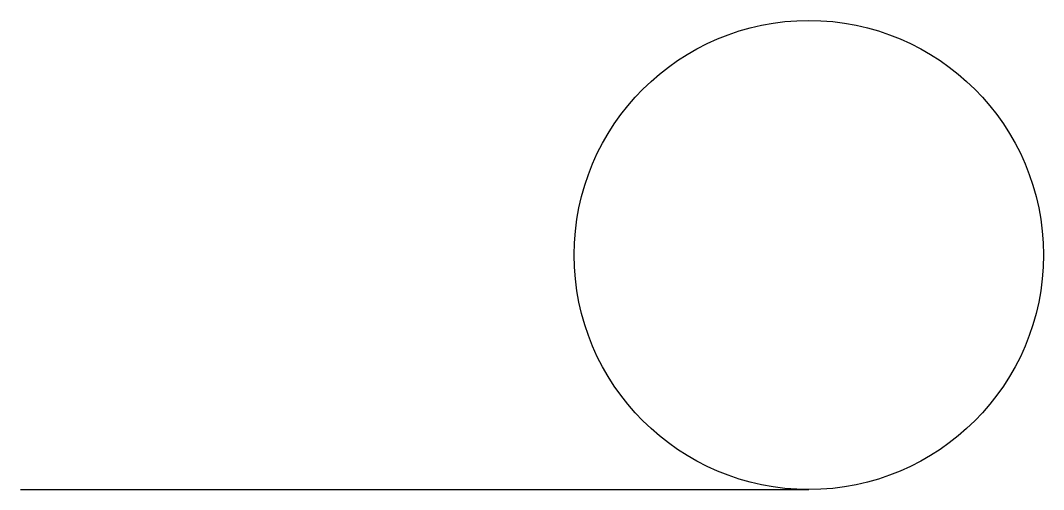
# Model space of a CAD drawing. Header units: millimetres. Extents: x 4750 to 4814.9, y 1100.1 to 1129.9.
import ezdxf

# ---------------------------------------------------------------- set-up
doc = ezdxf.new("R2010")
doc.units = ezdxf.units.MM

msp = doc.modelspace()

# ---------------------------------------------------------------- linework, layer by layer
for q in [(4749.985, 1100.137), (4799.985, 1100.137)]:
    msp.add_line((4749.985, 1100.137), q)
msp.add_circle((4799.985, 1115.021), 14.884)

doc.saveas('drawing.dxf')
